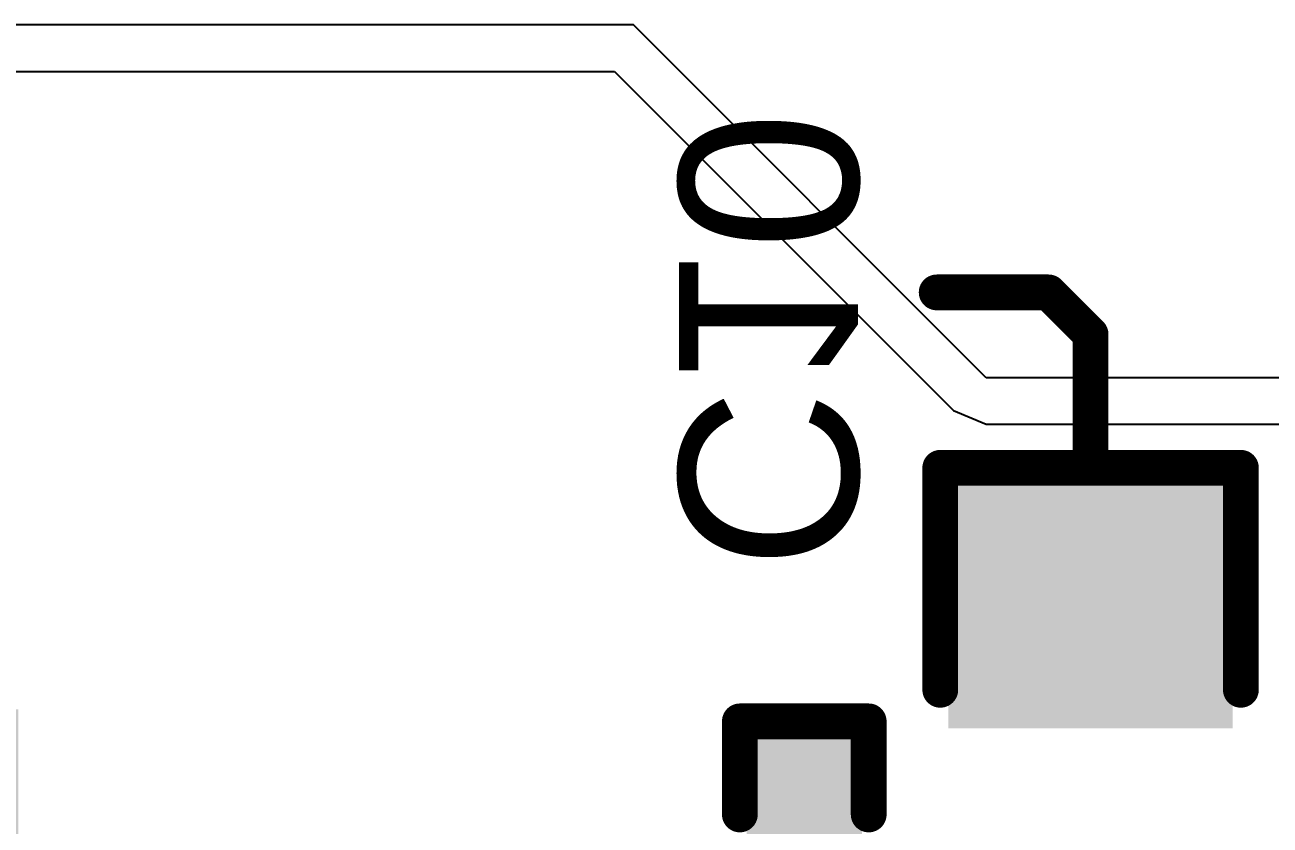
# Model space of a CAD drawing. Header units: millimetres. Extents: x -0.24 to 4.31, y -0.01 to 3.37.
# Drawn here: x 0.5921 to 0.7661, y 0.5981 to 0.7099 of the extents above; entities that cross this region are included whole.
import ezdxf

# ---------------------------------------------------------------- set-up
doc = ezdxf.new("R2010")
doc.units = ezdxf.units.MM
doc.header["$MEASUREMENT"] = 0
for name, color, linetype in [('BottomLayer', 5, 'Continuous'), ('BottomOverlay', 54, 'Continuous'), ('BottomPaste', 16, 'Continuous'), ('BottomSolder', 6, 'Continuous'), ('MidLayer1', 16, 'Continuous')]:
    doc.layers.add(name, color=color, linetype=linetype)
doc.styles.add('Arial', font='arial.ttf', dxfattribs={"height": 0.2})

# ---------------------------------------------------------------- blocks, each defined once
blk = doc.blocks.new('SOT_23_B_55')
at = {"layer": 'BottomLayer'}
for points in [[(-0.05354, 0.05748), (-0.02126, 0.05748), (-0.02126, 0.02126), (-0.05354, 0.02126)], [(0.02126, 0.05748), (0.05354, 0.05748), (0.05354, 0.02126), (0.02126, 0.02126)], [(-0.01614, -0.02126), (0.01614, -0.02126), (0.01614, -0.05748), (-0.01614, -0.05748)]]:
    blk.add_hatch(color=5, dxfattribs=at).paths.add_polyline_path(points)
at = {"layer": 'BottomPaste'}
for points in [[(-0.05354, 0.05748), (-0.02126, 0.05748), (-0.02126, 0.02126), (-0.05354, 0.02126)], [(0.02126, 0.05748), (0.05354, 0.05748), (0.05354, 0.02126), (0.02126, 0.02126)], [(-0.01614, -0.02126), (0.01614, -0.02126), (0.01614, -0.05748), (-0.01614, -0.05748)]]:
    blk.add_hatch(color=16, dxfattribs=at).paths.add_polyline_path(points)
at = {"layer": 'BottomSolder'}
for points in [[(-0.05754, 0.06148), (-0.01726, 0.06148), (-0.01726, 0.01726), (-0.05754, 0.01726)], [(0.01726, 0.06148), (0.05754, 0.06148), (0.05754, 0.01726), (0.01726, 0.01726)], [(-0.02014, -0.01726), (0.02014, -0.01726), (0.02014, -0.06148), (-0.02014, -0.06148)]]:
    blk.add_hatch(color=6, dxfattribs=at).paths.add_polyline_path(points)
at = {"layer": 'BottomOverlay', "const_width": 0.005}
for points in [[(-0.066, 0.041), (-0.066, 0.051)], [(-0.066, 0.051), (-0.061, 0.046)], [(-0.066, 0.041), (-0.061, 0.046)], [(-0.013, 0.031), (0.013, 0.031)], [(-0.061, -0.032), (-0.061, 0.023)], [(0.061, -0.032), (0.061, 0.023)], [(-0.061, -0.032), (-0.022, -0.032)], [(0.022, -0.032), (0.061, -0.032)]]:
    blk.add_lwpolyline(points, dxfattribs=at)
at = {"layer": 'BottomOverlay', "const_width": 0.0025}
for points in [[(-0.06725, 0.051, 1), (-0.06475, 0.051, 1)], [(-0.06725, 0.051, 1), (-0.06475, 0.051, 1)], [(-0.06225, 0.046, 1), (-0.05975, 0.046, 1)], [(-0.06225, 0.046, 1), (-0.05975, 0.046, 1)], [(-0.06725, 0.041, 1), (-0.06475, 0.041, 1)], [(-0.06725, 0.041, 1), (-0.06475, 0.041, 1)], [(-0.01425, 0.031, 1), (-0.01175, 0.031, 1)], [(0.01175, 0.031, 1), (0.01425, 0.031, 1)], [(-0.06225, 0.023, 1), (-0.05975, 0.023, 1)], [(0.05975, 0.023, 1), (0.06225, 0.023, 1)], [(-0.06225, -0.032, 1), (-0.05975, -0.032, 1)], [(-0.06225, -0.032, 1), (-0.05975, -0.032, 1)], [(-0.02325, -0.032, 1), (-0.02075, -0.032, 1)], [(0.02075, -0.032, 1), (0.02325, -0.032, 1)], [(0.05975, -0.032, 1), (0.06225, -0.032, 1)], [(0.05975, -0.032, 1), (0.06225, -0.032, 1)]]:
    blk.add_lwpolyline(points, format="xyb", close=True, dxfattribs=at)
blk = doc.blocks.new('CAP_0201_B_75')
at = {"layer": 'BottomLayer'}
for points in [[(-0.01772, 0.00591), (-0.00591, 0.00591), (-0.00591, -0.00591), (-0.01772, -0.00591)], [(0.00591, 0.00591), (0.01772, 0.00591), (0.01772, -0.00591), (0.00591, -0.00591)]]:
    blk.add_hatch(color=5, dxfattribs=at).paths.add_polyline_path(points)
at = {"layer": 'BottomPaste'}
for points in [[(-0.01772, 0.00591), (-0.00591, 0.00591), (-0.00591, -0.00591), (-0.01772, -0.00591)], [(0.00591, 0.00591), (0.01772, 0.00591), (0.01772, -0.00591), (0.00591, -0.00591)]]:
    blk.add_hatch(color=16, dxfattribs=at).paths.add_polyline_path(points)
at = {"layer": 'BottomSolder'}
for points in [[(-0.01988, 0.00807), (-0.00374, 0.00807), (-0.00374, -0.00807), (-0.01988, -0.00807)], [(0.00374, 0.00807), (0.01988, 0.00807), (0.01988, -0.00807), (0.00374, -0.00807)]]:
    blk.add_hatch(color=6, dxfattribs=at).paths.add_polyline_path(points)
at = {"layer": 'BottomOverlay', "const_width": 0.005}
for points in [[(-0.021, -0.009), (-0.021, 0.009)], [(-0.008, 0.009), (-0.021, 0.009)], [(0.021, 0.009), (0.008, 0.009)], [(0.021, -0.009), (0.021, 0.009)], [(-0.008, -0.009), (-0.021, -0.009)], [(0.021, -0.009), (0.008, -0.009)]]:
    blk.add_lwpolyline(points, dxfattribs=at)
at = {"layer": 'BottomOverlay', "const_width": 0.0025}
for points in [[(-0.02225, 0.009, 1), (-0.01975, 0.009, 1)], [(-0.02225, 0.009, 1), (-0.01975, 0.009, 1)], [(-0.00925, 0.009, 1), (-0.00675, 0.009, 1)], [(0.00675, 0.009, 1), (0.00925, 0.009, 1)], [(0.01975, 0.009, 1), (0.02225, 0.009, 1)], [(0.01975, 0.009, 1), (0.02225, 0.009, 1)], [(-0.02225, -0.009, 1), (-0.01975, -0.009, 1)], [(-0.02225, -0.009, 1), (-0.01975, -0.009, 1)], [(-0.00925, -0.009, 1), (-0.00675, -0.009, 1)], [(0.00675, -0.009, 1), (0.00925, -0.009, 1)], [(0.01975, -0.009, 1), (0.02225, -0.009, 1)], [(0.01975, -0.009, 1), (0.02225, -0.009, 1)]]:
    blk.add_lwpolyline(points, format="xyb", close=True, dxfattribs=at)
blk = doc.blocks.new('C___0603_B_76')
at = {"layer": 'BottomLayer'}
for points in [[(-0.045, -0.0175), (-0.045, 0.0175), (-0.015, 0.0175), (-0.015, -0.0175)], [(0.015, -0.0175), (0.015, 0.0175), (0.045, 0.0175), (0.045, -0.0175)]]:
    blk.add_hatch(color=5, dxfattribs=at).paths.add_polyline_path(points)
at = {"layer": 'BottomPaste'}
for points in [[(-0.045, -0.0175), (-0.045, 0.0175), (-0.015, 0.0175), (-0.015, -0.0175)], [(0.015, -0.0175), (0.015, 0.0175), (0.045, 0.0175), (0.045, -0.0175)]]:
    blk.add_hatch(color=16, dxfattribs=at).paths.add_polyline_path(points)
at = {"layer": 'BottomSolder'}
for points in [[(-0.04736, -0.01986), (-0.04736, 0.01986), (-0.01264, 0.01986), (-0.01264, -0.01986)], [(0.01264, -0.01986), (0.01264, 0.01986), (0.04736, 0.01986), (0.04736, -0.01986)]]:
    blk.add_hatch(color=6, dxfattribs=at).paths.add_polyline_path(points)
at = {"layer": 'BottomOverlay', "const_width": 0.005}
for points in [[(-0.018, 0.021), (-0.049, 0.021)], [(-0.049, -0.021), (-0.049, 0.021)], [(0.049, 0.021), (0.018, 0.021)], [(0.049, -0.021), (0.049, 0.021)], [(-0.018, -0.021), (-0.049, -0.021)], [(0.049, -0.021), (0.018, -0.021)]]:
    blk.add_lwpolyline(points, dxfattribs=at)
at = {"layer": 'BottomOverlay', "const_width": 0.0025}
for points in [[(-0.05025, 0.021, 1), (-0.04775, 0.021, 1)], [(-0.05025, 0.021, 1), (-0.04775, 0.021, 1)], [(-0.01925, 0.021, 1), (-0.01675, 0.021, 1)], [(0.01675, 0.021, 1), (0.01925, 0.021, 1)], [(0.04775, 0.021, 1), (0.05025, 0.021, 1)], [(0.04775, 0.021, 1), (0.05025, 0.021, 1)], [(-0.05025, -0.021, 1), (-0.04775, -0.021, 1)], [(-0.05025, -0.021, 1), (-0.04775, -0.021, 1)], [(-0.01925, -0.021, 1), (-0.01675, -0.021, 1)], [(0.01675, -0.021, 1), (0.01925, -0.021, 1)], [(0.04775, -0.021, 1), (0.05025, -0.021, 1)], [(0.04775, -0.021, 1), (0.05025, -0.021, 1)]]:
    blk.add_lwpolyline(points, format="xyb", close=True, dxfattribs=at)

msp = doc.modelspace()

# ---------------------------------------------------------------- linework, layer by layer
at = {"layer": 'BottomOverlay', "const_width": 0.005}
for points in [[(0.7195, 0.6725), (0.73514, 0.6725)], [(0.73514, 0.6725), (0.741, 0.66664)], [(0.741, 0.648), (0.741, 0.66664)]]:
    msp.add_lwpolyline(points, dxfattribs=at)
at = {"layer": 'BottomOverlay', "const_width": 0.0025}
for points in [[(0.71825, 0.6725, 1), (0.72075, 0.6725, 1)], [(0.73389, 0.6725, 1), (0.73639, 0.6725, 1)], [(0.73389, 0.6725, 1), (0.73639, 0.6725, 1)], [(0.73975, 0.66664, 1), (0.74225, 0.66664, 1)], [(0.73975, 0.66664, 1), (0.74225, 0.66664, 1)], [(0.73975, 0.648, 1), (0.74225, 0.648, 1)]]:
    msp.add_lwpolyline(points, format="xyb", close=True, dxfattribs=at)
at = {"layer": 'MidLayer1'}
for p, q in [((0.67716, 0.70985), (0.41141, 0.70985)), ((0.72643, 0.66059), (0.67716, 0.70985)), ((0.4141, 0.70336), (0.67447, 0.70336)), ((0.67447, 0.70336), (0.72184, 0.65599)), ((0.90781, 0.66059), (0.72643, 0.66059)), ((0.72184, 0.65599), (0.72643, 0.65409)), ((0.72643, 0.65409), (0.90781, 0.65409))]:
    msp.add_line(p, q, dxfattribs=at)

# ---------------------------------------------------------------- block references
at = {"rotation": 270}
for name, p in [('C___0603_B_76', (0.741, 0.599)), ('CAP_0201_B_75', (0.701, 0.59159))]:
    msp.add_blockref(name, p, dxfattribs=at)
msp.add_blockref('SOT_23_B_55', (0.53363, 0.55277))

# ---------------------------------------------------------------- texts
at = {"layer": 'BottomOverlay', "style": 'Arial', "text_generation_flag": 2}
msp.add_text('C10', height=0.025, rotation=270, dxfattribs=at).set_placement((0.6835, 0.63376))

doc.saveas('drawing.dxf')
